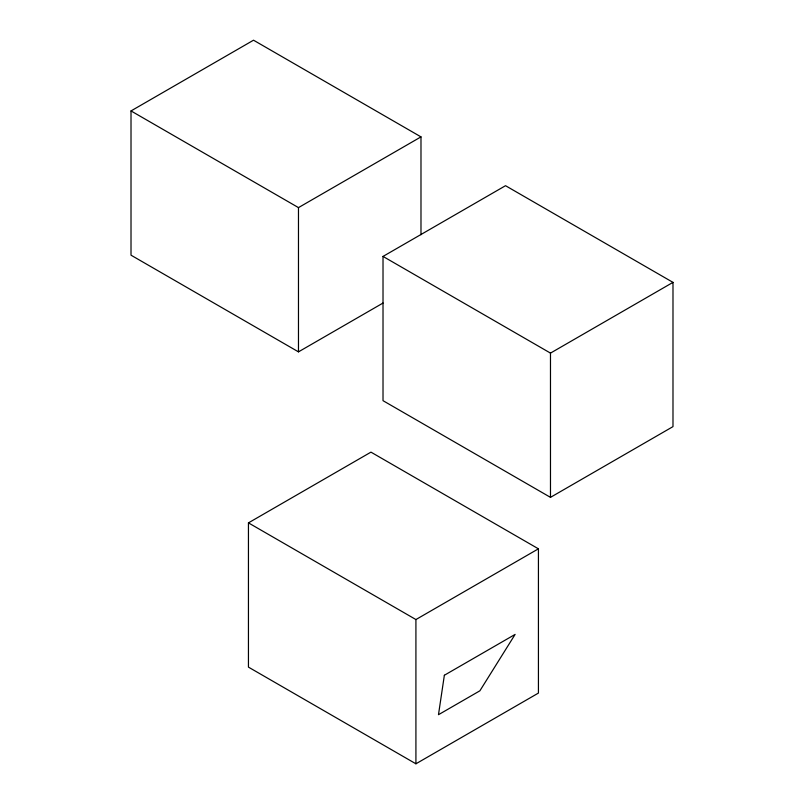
<?xml version="1.0" encoding="UTF-8"?>
<svg xmlns="http://www.w3.org/2000/svg" width="804" height="804" viewBox="0 0 804 804"><rect width="100%" height="100%" fill="white"/><g stroke="black" fill="none" stroke-linecap="round" stroke-linejoin="round"><path stroke-width="1.21" d="M383.036 303.038L298.475 351.861L131.012 255.18L131.012 110.932L253.521 40.2L420.984 136.881L420.984 234.718M131.012 110.932L298.475 207.613L420.984 136.881M383.016 256.426L505.525 185.694L672.988 282.375L672.988 426.622L550.479 497.354L383.016 400.673L383.016 256.426L550.479 353.107L672.988 282.375M248.446 522.871L370.956 452.139L538.429 548.82L538.429 693.068L415.919 763.8L248.446 667.119L248.446 522.871L415.919 619.552L538.429 548.82M550.479 353.107L550.479 497.354M415.919 619.552L415.919 763.8M298.475 207.613L298.475 351.861M444.361 675.259L438.481 714.706L479.887 690.807L515.113 634.406L444.361 675.259"/></g></svg>
